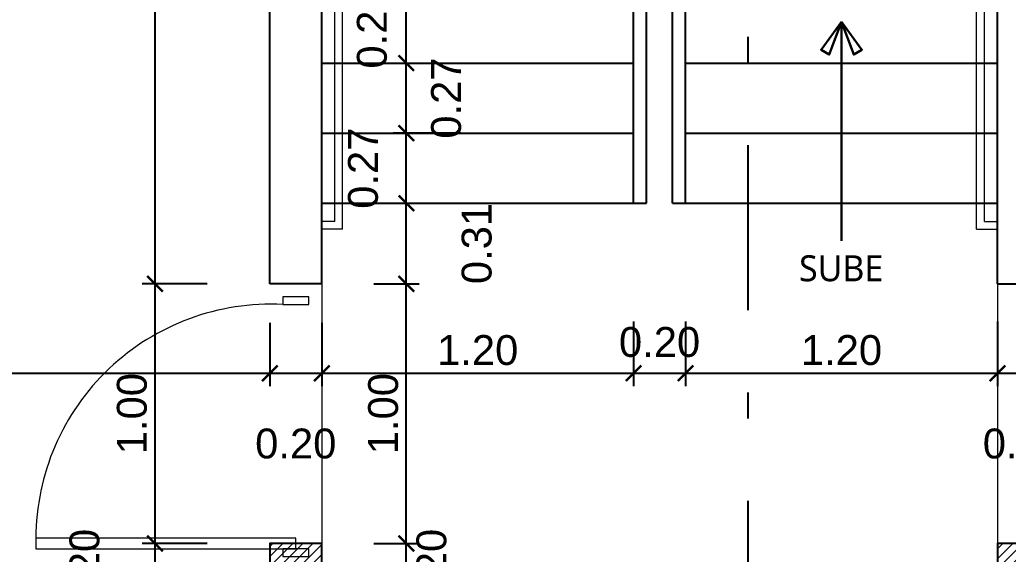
# Model space of a CAD drawing. Header units: feet. Extents: x -417 to 46, y -646 to -218.
# Drawn here: x -71.65 to -67.847, y -309.199 to -307.14 of the extents above; entities that cross this region are included whole.
import ezdxf

# ---------------------------------------------------------------- set-up
doc = ezdxf.new("R2010")
doc.units = ezdxf.units.FT
doc.header["$MEASUREMENT"] = 0
doc.linetypes.add('DASHDOT', pattern=[25.4, 12.7, -6.35, 0, -6.35])
for name, color, linetype, lineweight in [('A-WALL', 4, 'Continuous', 25), ('closet', 8, 'Continuous', 5), ('DIM-COTAS', 1, 'Continuous', 5), ('FURN', 2, 'Continuous', 30), ('Piso', 8, 'Continuous', 9), ('puertas', 8, 'Continuous', 9), ('TXT', 2, 'Continuous', 9)]:
    doc.layers.add(name, color=color, linetype=linetype, lineweight=lineweight)
for name, color, linetype in [('columna', 9, 'Continuous'), ('DIM', 10, 'Continuous'), ('escalera', 2, 'Continuous'), ('GRDUTIY', 5, 'Continuous')]:
    doc.layers.add(name, color=color, linetype=linetype)
doc.styles.add('ads', font='trebuc.ttf', dxfattribs={"height": 0.14})
doc.styles.get("Standard").update_dxf_attribs({"font": 'arial.ttf', "height": 0.115})
doc.dimstyles.new('KEILY', dxfattribs={"dimtxt": 0.115, "dimasz": 0.06, "dimexe": 0.05, "dimexo": 0.2, "dimgap": 0.03, "dimtad": 1, "dimzin": 1, "dimdsep": 46, "dimtxsty": 'Standard', "dimblk": 'ARCHTICK', "dimcen": 2.5, "dimdle": 0.03, "dimclrd": 256, "dimclre": 256, "dimclrt": 7, "dimadec": 0, "dimazin": 0, "dimtfac": 1, "dimtmove": 2, "dimatfit": 3, "dimfxl": 0.2, "dimfxlon": 1, "dimtolj": 1, "dimtzin": 1, "dimarcsym": 0})

# ---------------------------------------------------------------- blocks, each defined once
blk = doc.blocks.new('A$C4D292AF4')
at = {"layer": 'puertas'}
for points in [[(0.03, 0.05), (0.07, 0.05), (0.07, 1.05), (0.03, 1.05)], [(0, 0), (0.03, 0), (0.03, 0.1), (0, 0.1)], [(0.97, 0), (1, 0), (1, 0.1), (0.97, 0.1)]]:
    blk.add_lwpolyline(points, close=True, dxfattribs=at)
blk.add_arc((0.0677, 0.1465), 0.9035, 357.0481, 89.8556, dxfattribs=at)
blk = doc.blocks.new('_ArchTick')
at = {"layer": 'DIM-COTAS', "color": 0, "const_width": 0.15}
blk.add_lwpolyline([(-0.5, -0.5), (0.5, 0.5)], dxfattribs=at)
blk = doc.blocks.new('*D1023')
at = {"layer": 'Defpoints', "color": 0, "transparency": 16777216}
for p in [(-70.6883, -308.107), (-73.7383, -308.5017), (-70.6883, -308.5017)]:
    blk.add_point(p, dxfattribs=at)
at = {"layer": 'DIM', "lineweight": -2, "transparency": 16777216}
for p, q in [((-70.6883, -308.307), (-70.6883, -308.5517)), ((-73.7383, -308.5017), (-73.7383, -308.4517)), ((-73.7683, -308.5017), (-70.6583, -308.5017))]:
    blk.add_line(p, q, dxfattribs=at)
at = {"layer": 'DIM', "lineweight": -2, "transparency": 16777216, "xscale": 0.06, "yscale": 0.06, "zscale": 0.06, "rotation": 180}
blk.add_blockref('_ArchTick', (-73.7383, -308.5017), dxfattribs=at)
at = {"layer": 'DIM', "lineweight": -2, "transparency": 16777216, "xscale": 0.06, "yscale": 0.06, "zscale": 0.06}
blk.add_blockref('_ArchTick', (-70.6883, -308.5017), dxfattribs=at)
at = {"layer": 'DIM', "color": 7, "transparency": 16777216, "insert": (-72.2133, -308.413), "char_height": 0.115, "attachment_point": 5}
blk.add_mtext('\\A1;3.05', dxfattribs=at)
blk = doc.blocks.new('*D1024')
at = {"layer": 'Defpoints', "color": 0, "transparency": 16777216}
for p in [(-70.6883, -308.107), (-70.4883, -308.107), (-70.4883, -308.5017)]:
    blk.add_point(p, dxfattribs=at)
at = {"layer": 'DIM', "lineweight": -2, "transparency": 16777216}
for p, q in [((-70.6883, -308.307), (-70.6883, -308.5517)), ((-70.4883, -308.307), (-70.4883, -308.5517)), ((-70.7183, -308.5017), (-70.4583, -308.5017))]:
    blk.add_line(p, q, dxfattribs=at)
at = {"layer": 'DIM', "lineweight": -2, "transparency": 16777216, "xscale": 0.06, "yscale": 0.06, "zscale": 0.06, "rotation": 180}
blk.add_blockref('_ArchTick', (-70.6883, -308.5017), dxfattribs=at)
at = {"layer": 'DIM', "lineweight": -2, "transparency": 16777216, "xscale": 0.06, "yscale": 0.06, "zscale": 0.06}
blk.add_blockref('_ArchTick', (-70.4883, -308.5017), dxfattribs=at)
at = {"layer": 'DIM', "color": 7, "transparency": 16777216, "insert": (-70.5883, -308.7729), "char_height": 0.115, "attachment_point": 5}
blk.add_mtext('\\A1;0.20', dxfattribs=at)
blk = doc.blocks.new('*D1025')
at = {"layer": 'Defpoints', "color": 0, "transparency": 16777216}
for p in [(-69.2883, -308.057), (-70.4883, -308.107), (-69.2883, -308.5017)]:
    blk.add_point(p, dxfattribs=at)
at = {"layer": 'DIM', "lineweight": -2, "transparency": 16777216}
for p, q in [((-70.4883, -308.307), (-70.4883, -308.5517)), ((-69.2883, -308.3017), (-69.2883, -308.5517)), ((-70.5183, -308.5017), (-69.2583, -308.5017))]:
    blk.add_line(p, q, dxfattribs=at)
at = {"layer": 'DIM', "lineweight": -2, "transparency": 16777216, "xscale": 0.06, "yscale": 0.06, "zscale": 0.06, "rotation": 180}
blk.add_blockref('_ArchTick', (-70.4883, -308.5017), dxfattribs=at)
at = {"layer": 'DIM', "lineweight": -2, "transparency": 16777216, "xscale": 0.06, "yscale": 0.06, "zscale": 0.06}
blk.add_blockref('_ArchTick', (-69.2883, -308.5017), dxfattribs=at)
at = {"layer": 'DIM', "color": 7, "transparency": 16777216, "insert": (-69.8883, -308.413), "char_height": 0.115, "attachment_point": 5}
blk.add_mtext('\\A1;1.20', dxfattribs=at)
blk = doc.blocks.new('*D1026')
at = {"layer": 'Defpoints', "color": 0, "transparency": 16777216}
for p in [(-69.2883, -308.057), (-69.0883, -308.057), (-69.0883, -308.5017)]:
    blk.add_point(p, dxfattribs=at)
at = {"layer": 'DIM', "lineweight": -2, "transparency": 16777216}
for p, q in [((-69.2883, -308.3017), (-69.2883, -308.5517)), ((-69.0883, -308.3017), (-69.0883, -308.5517)), ((-69.3183, -308.5017), (-69.0583, -308.5017))]:
    blk.add_line(p, q, dxfattribs=at)
at = {"layer": 'DIM', "lineweight": -2, "transparency": 16777216, "xscale": 0.06, "yscale": 0.06, "zscale": 0.06, "rotation": 180}
blk.add_blockref('_ArchTick', (-69.2883, -308.5017), dxfattribs=at)
at = {"layer": 'DIM', "lineweight": -2, "transparency": 16777216, "xscale": 0.06, "yscale": 0.06, "zscale": 0.06}
blk.add_blockref('_ArchTick', (-69.0883, -308.5017), dxfattribs=at)
at = {"layer": 'DIM', "color": 7, "transparency": 16777216, "insert": (-69.1883, -308.3819), "char_height": 0.115, "attachment_point": 5}
blk.add_mtext('\\A1;0.20', dxfattribs=at)
blk = doc.blocks.new('*D1027')
at = {"layer": 'Defpoints', "color": 0, "transparency": 16777216}
for p in [(-69.0883, -308.057), (-67.8883, -308.057), (-67.8883, -308.5017)]:
    blk.add_point(p, dxfattribs=at)
at = {"layer": 'DIM', "lineweight": -2, "transparency": 16777216}
for p, q in [((-69.0883, -308.3017), (-69.0883, -308.5517)), ((-67.8883, -308.3017), (-67.8883, -308.5517)), ((-69.1183, -308.5017), (-67.8583, -308.5017))]:
    blk.add_line(p, q, dxfattribs=at)
at = {"layer": 'DIM', "lineweight": -2, "transparency": 16777216, "xscale": 0.06, "yscale": 0.06, "zscale": 0.06, "rotation": 180}
blk.add_blockref('_ArchTick', (-69.0883, -308.5017), dxfattribs=at)
at = {"layer": 'DIM', "lineweight": -2, "transparency": 16777216, "xscale": 0.06, "yscale": 0.06, "zscale": 0.06}
blk.add_blockref('_ArchTick', (-67.8883, -308.5017), dxfattribs=at)
at = {"layer": 'DIM', "color": 7, "transparency": 16777216, "insert": (-68.4883, -308.413), "char_height": 0.115, "attachment_point": 5}
blk.add_mtext('\\A1;1.20', dxfattribs=at)
blk = doc.blocks.new('*D1028')
at = {"layer": 'Defpoints', "color": 0, "transparency": 16777216}
for p in [(-67.8883, -308.057), (-67.6883, -308.107), (-67.6883, -308.5017)]:
    blk.add_point(p, dxfattribs=at)
at = {"layer": 'DIM', "lineweight": -2, "transparency": 16777216}
for p, q in [((-67.8883, -308.3017), (-67.8883, -308.5517)), ((-67.6883, -308.307), (-67.6883, -308.5517)), ((-67.9183, -308.5017), (-67.6583, -308.5017))]:
    blk.add_line(p, q, dxfattribs=at)
at = {"layer": 'DIM', "lineweight": -2, "transparency": 16777216, "xscale": 0.06, "yscale": 0.06, "zscale": 0.06, "rotation": 180}
blk.add_blockref('_ArchTick', (-67.8883, -308.5017), dxfattribs=at)
at = {"layer": 'DIM', "lineweight": -2, "transparency": 16777216, "xscale": 0.06, "yscale": 0.06, "zscale": 0.06}
blk.add_blockref('_ArchTick', (-67.6883, -308.5017), dxfattribs=at)
at = {"layer": 'DIM', "color": 7, "transparency": 16777216, "insert": (-67.7883, -308.7729), "char_height": 0.115, "attachment_point": 5}
blk.add_mtext('\\A1;0.20', dxfattribs=at)
blk = doc.blocks.new('*D1062')
at = {"layer": 'Defpoints', "color": 0, "transparency": 16777216}
for p in [(-71.1298, -309.157), (-70.6883, -309.157), (-71.2037, -309.357)]:
    blk.add_point(p, dxfattribs=at)
at = {"layer": 'DIM', "lineweight": -2, "transparency": 16777216}
for p, q in [((-70.9298, -309.157), (-71.1798, -309.157)), ((-71.1298, -309.387), (-71.1298, -309.127)), ((-71.1298, -309.357), (-71.0798, -309.357))]:
    blk.add_line(p, q, dxfattribs=at)
at = {"layer": 'DIM', "lineweight": -2, "transparency": 16777216, "xscale": 0.06, "yscale": 0.06, "zscale": 0.06}
for p, rotation in [((-71.1298, -309.157), 90), ((-71.1298, -309.357), 270)]:
    blk.add_blockref('_ArchTick', p, dxfattribs=dict(at, rotation=rotation))
at = {"layer": 'DIM', "color": 7, "transparency": 16777216, "insert": (-71.4009, -309.257), "char_height": 0.115, "attachment_point": 5, "rotation": 90}
blk.add_mtext('\\A1;0.20', dxfattribs=at)
blk = doc.blocks.new('*D1063')
at = {"layer": 'Defpoints', "color": 0, "transparency": 16777216}
for p in [(-71.1298, -308.157), (-70.6883, -308.157), (-70.6883, -309.157)]:
    blk.add_point(p, dxfattribs=at)
at = {"layer": 'DIM', "lineweight": -2, "transparency": 16777216}
for p, q in [((-71.1298, -309.187), (-71.1298, -308.127)), ((-70.9298, -308.157), (-71.1798, -308.157)), ((-70.9298, -309.157), (-71.1798, -309.157))]:
    blk.add_line(p, q, dxfattribs=at)
at = {"layer": 'DIM', "lineweight": -2, "transparency": 16777216, "xscale": 0.06, "yscale": 0.06, "zscale": 0.06}
for p, rotation in [((-71.1298, -308.157), 90), ((-71.1298, -309.157), 270)]:
    blk.add_blockref('_ArchTick', p, dxfattribs=dict(at, rotation=rotation))
at = {"layer": 'DIM', "color": 7, "transparency": 16777216, "insert": (-71.2185, -308.657), "char_height": 0.115, "attachment_point": 5, "rotation": 90}
blk.add_mtext('\\A1;1.00', dxfattribs=at)
blk = doc.blocks.new('*D1064')
at = {"layer": 'Defpoints', "color": 0, "transparency": 16777216}
for p in [(-71.1298, -303.407), (-70.8299, -303.407), (-70.6883, -308.157)]:
    blk.add_point(p, dxfattribs=at)
at = {"layer": 'DIM', "lineweight": -2, "transparency": 16777216}
for p, q in [((-71.1298, -308.187), (-71.1298, -303.377)), ((-71.0299, -303.407), (-71.1798, -303.407)), ((-70.9298, -308.157), (-71.1798, -308.157))]:
    blk.add_line(p, q, dxfattribs=at)
at = {"layer": 'DIM', "lineweight": -2, "transparency": 16777216, "xscale": 0.06, "yscale": 0.06, "zscale": 0.06}
for p, rotation in [((-71.1298, -303.407), 90), ((-71.1298, -308.157), 270)]:
    blk.add_blockref('_ArchTick', p, dxfattribs=dict(at, rotation=rotation))
at = {"layer": 'DIM', "color": 7, "transparency": 16777216, "insert": (-71.2183, -305.782), "char_height": 0.115, "attachment_point": 5, "rotation": 90}
blk.add_mtext('\\A1;4.75', dxfattribs=at)
blk = doc.blocks.new('A$C012446DC')
at = {"layer": 'Piso'}
h = blk.add_hatch(dxfattribs=at)
h.set_pattern_fill('ANSI31', color=256, scale=0.008571, angle=180)
h.set_pattern_definition([(225, (206536.064322, 1154820.960068), (0.0192434059784, -0.0192434059784), [])])
h.paths.add_polyline_path([(0, 0), (0.2, 0), (0.2, 0.2), (0, 0.2)])
at = {"layer": 'columna'}
blk.add_lwpolyline([(0.2, 0.2), (0, 0.2), (0, 0), (0.2, 0)], close=True, dxfattribs=at)
blk = doc.blocks.new('A$C387E0859')
for p in [(3.2, 0), (6, 0)]:
    blk.add_blockref('A$C012446DC', p)
blk = doc.blocks.new('A$C074D4DC8')
at = {"layer": 'FURN'}
blk.add_line((0.0418, 0.3424), (0.0418, -0.1979), dxfattribs=at)
for points in [[(0.0418, 0.3424), (-0.0084, 0.2735), (0.0117, 0.2615), (0.0418, 0.3424)], [(0.0418, 0.3424), (0.0919, 0.2735), (0.0719, 0.2615), (0.0418, 0.3424)]]:
    blk.add_lwpolyline(points, dxfattribs=at)
blk = doc.blocks.new('*D3294')
at = {"layer": 'Defpoints', "color": 0, "transparency": 16777216}
for p in [(-70.4883, -309.157), (-70.1629, -309.157), (-70.4883, -309.357)]:
    blk.add_point(p, dxfattribs=at)
at = {"layer": 'DIM', "lineweight": -2, "transparency": 16777216}
for p, q in [((-70.2883, -309.157), (-70.1129, -309.157)), ((-70.1629, -309.387), (-70.1629, -309.127)), ((-70.2883, -309.357), (-70.1129, -309.357))]:
    blk.add_line(p, q, dxfattribs=at)
at = {"layer": 'DIM', "lineweight": -2, "transparency": 16777216, "xscale": 0.06, "yscale": 0.06, "zscale": 0.06}
for p, rotation in [((-70.1629, -309.157), 90), ((-70.1629, -309.357), 270)]:
    blk.add_blockref('_ArchTick', p, dxfattribs=dict(at, rotation=rotation))
at = {"layer": 'DIM', "color": 7, "transparency": 16777216, "insert": (-70.0657, -309.257), "char_height": 0.115, "attachment_point": 5, "rotation": 90}
blk.add_mtext('\\A1;0.20', dxfattribs=at)
blk = doc.blocks.new('*D3276')
at = {"layer": 'Defpoints', "color": 0, "transparency": 16777216}
for p in [(-70.4883, -308.157), (-70.1629, -308.157), (-70.4883, -309.157)]:
    blk.add_point(p, dxfattribs=at)
at = {"layer": 'DIM', "lineweight": -2, "transparency": 16777216}
for p, q in [((-70.1629, -309.187), (-70.1629, -308.127)), ((-70.2883, -308.157), (-70.1129, -308.157)), ((-70.2883, -309.157), (-70.1129, -309.157))]:
    blk.add_line(p, q, dxfattribs=at)
at = {"layer": 'DIM', "lineweight": -2, "transparency": 16777216, "xscale": 0.06, "yscale": 0.06, "zscale": 0.06}
for p, rotation in [((-70.1629, -308.157), 90), ((-70.1629, -309.157), 270)]:
    blk.add_blockref('_ArchTick', p, dxfattribs=dict(at, rotation=rotation))
at = {"layer": 'DIM', "color": 7, "transparency": 16777216, "insert": (-70.2516, -308.657), "char_height": 0.115, "attachment_point": 5, "rotation": 90}
blk.add_mtext('\\A1;1.00', dxfattribs=at)
blk = doc.blocks.new('*D3277')
at = {"layer": 'Defpoints', "color": 0, "transparency": 16777216}
for p in [(-70.2727, -307.847), (-70.1629, -307.847), (-70.4883, -308.157)]:
    blk.add_point(p, dxfattribs=at)
at = {"layer": 'DIM', "lineweight": -2, "transparency": 16777216}
for p, q in [((-70.1629, -308.187), (-70.1629, -307.817)), ((-70.1629, -307.847), (-70.1129, -307.847)), ((-70.2883, -308.157), (-70.1129, -308.157))]:
    blk.add_line(p, q, dxfattribs=at)
at = {"layer": 'DIM', "lineweight": -2, "transparency": 16777216, "xscale": 0.06, "yscale": 0.06, "zscale": 0.06}
for p, rotation in [((-70.1629, -307.847), 90), ((-70.1629, -308.157), 270)]:
    blk.add_blockref('_ArchTick', p, dxfattribs=dict(at, rotation=rotation))
at = {"layer": 'DIM', "color": 7, "transparency": 16777216, "insert": (-69.8916, -308.002), "char_height": 0.115, "attachment_point": 5, "rotation": 90}
blk.add_mtext('\\A1;0.31', dxfattribs=at)
blk = doc.blocks.new('*D3278')
at = {"layer": 'Defpoints', "color": 0, "transparency": 16777216}
for p in [(-70.1629, -307.577), (-69.7526, -307.577), (-70.2727, -307.847)]:
    blk.add_point(p, dxfattribs=at)
at = {"layer": 'DIM', "lineweight": -2, "transparency": 16777216}
for p, q in [((-70.1629, -307.877), (-70.1629, -307.547)), ((-69.9526, -307.577), (-70.2129, -307.577)), ((-70.1629, -307.847), (-70.1129, -307.847))]:
    blk.add_line(p, q, dxfattribs=at)
at = {"layer": 'DIM', "lineweight": -2, "transparency": 16777216, "xscale": 0.06, "yscale": 0.06, "zscale": 0.06}
for p, rotation in [((-70.1629, -307.577), 90), ((-70.1629, -307.847), 270)]:
    blk.add_blockref('_ArchTick', p, dxfattribs=dict(at, rotation=rotation))
at = {"layer": 'DIM', "color": 7, "transparency": 16777216, "insert": (-70.3289, -307.712), "char_height": 0.115, "attachment_point": 5, "rotation": 90}
blk.add_mtext('\\A1;0.27', dxfattribs=at)
blk = doc.blocks.new('*D3279')
at = {"layer": 'Defpoints', "color": 0, "transparency": 16777216}
for p in [(-70.2241, -307.307), (-70.1629, -307.307), (-69.7526, -307.577)]:
    blk.add_point(p, dxfattribs=at)
at = {"layer": 'DIM', "lineweight": -2, "transparency": 16777216}
for p, q in [((-70.1629, -307.607), (-70.1629, -307.277)), ((-70.1629, -307.307), (-70.1129, -307.307)), ((-69.9526, -307.577), (-70.2129, -307.577))]:
    blk.add_line(p, q, dxfattribs=at)
at = {"layer": 'DIM', "lineweight": -2, "transparency": 16777216, "xscale": 0.06, "yscale": 0.06, "zscale": 0.06}
for p, rotation in [((-70.1629, -307.307), 90), ((-70.1629, -307.577), 270)]:
    blk.add_blockref('_ArchTick', p, dxfattribs=dict(at, rotation=rotation))
at = {"layer": 'DIM', "color": 7, "transparency": 16777216, "insert": (-70.0092, -307.442), "char_height": 0.115, "attachment_point": 5, "rotation": 90}
blk.add_mtext('\\A1;0.27', dxfattribs=at)
blk = doc.blocks.new('*D3280')
at = {"layer": 'Defpoints', "color": 0, "transparency": 16777216}
for p in [(-70.1629, -307.037), (-69.9787, -307.037), (-70.2241, -307.307)]:
    blk.add_point(p, dxfattribs=at)
at = {"layer": 'DIM', "lineweight": -2, "transparency": 16777216}
for p, q in [((-70.1629, -307.337), (-70.1629, -307.007)), ((-70.1629, -307.037), (-70.2129, -307.037)), ((-70.1629, -307.307), (-70.1129, -307.307))]:
    blk.add_line(p, q, dxfattribs=at)
at = {"layer": 'DIM', "lineweight": -2, "transparency": 16777216, "xscale": 0.06, "yscale": 0.06, "zscale": 0.06}
for p, rotation in [((-70.1629, -307.037), 90), ((-70.1629, -307.307), 270)]:
    blk.add_blockref('_ArchTick', p, dxfattribs=dict(at, rotation=rotation))
at = {"layer": 'DIM', "color": 7, "transparency": 16777216, "insert": (-70.2948, -307.172), "char_height": 0.115, "attachment_point": 5, "rotation": 90}
blk.add_mtext('\\A1;0.27', dxfattribs=at)

msp = doc.modelspace()

# ---------------------------------------------------------------- linework, layer by layer
at = {"layer": 'A-WALL'}
for p, q in [((-70.6883, -308.157), (-70.6883, -300.607)), ((-70.4883, -308.157), (-70.4883, -304.757)), ((-70.4883, -308.157), (-70.4883, -304.757)), ((-67.8883, -308.157), (-67.8883, -304.757)), ((-70.4883, -308.157), (-70.6883, -308.157)), ((-67.8883, -308.157), (-67.6883, -308.157))]:
    msp.add_line(p, q, dxfattribs=at)
at = {"layer": 'closet'}
for p, q in [((-70.4383, -307.917), (-70.4383, -304.807)), ((-67.9383, -307.917), (-67.9383, -304.807)), ((-70.4083, -307.947), (-70.4083, -304.837)), ((-67.9683, -307.947), (-67.9683, -304.837)), ((-70.4383, -307.917), (-70.4883, -307.917)), ((-67.9383, -307.917), (-67.8883, -307.917)), ((-70.4083, -307.947), (-70.4883, -307.947)), ((-67.9683, -307.947), (-67.8883, -307.947)), ((-70.4883, -308.157), (-70.4883, -309.207)), ((-67.8883, -308.157), (-67.8883, -309.207))]:
    msp.add_line(p, q, dxfattribs=at)
at = {"layer": 'escalera'}
for p, q in [((-69.2883, -307.847), (-69.2883, -305.957)), ((-69.0883, -307.847), (-69.0883, -305.957)), ((-69.2383, -307.847), (-69.2383, -306.007)), ((-69.1383, -307.847), (-69.1383, -306.007)), ((-70.4883, -307.307), (-69.2883, -307.307)), ((-69.0883, -307.307), (-67.8883, -307.307)), ((-70.4883, -307.577), (-69.2883, -307.577)), ((-69.0883, -307.577), (-67.8883, -307.577)), ((-70.4883, -307.847), (-69.2883, -307.847)), ((-69.2883, -307.847), (-69.2383, -307.847)), ((-69.1383, -307.847), (-69.0883, -307.847)), ((-69.0883, -307.847), (-67.8883, -307.847))]:
    msp.add_line(p, q, dxfattribs=at)
at = {"layer": 'GRDUTIY', "color": 8, "linetype": 'DASHDOT', "ltscale": 0.05}
msp.add_line((-68.8476, -313.7383), (-68.8476, -296.745), dxfattribs=at)

# ---------------------------------------------------------------- block references
msp.add_blockref('A$C387E0859', (-73.8883, -309.357))
at = {"layer": 'FURN', "xscale": 1.5625, "yscale": 1.5625, "zscale": 1.5625}
msp.add_blockref('A$C074D4DC8', (-68.5536, -307.6828), dxfattribs=at)
at = {"layer": 'puertas', "extrusion": (1.94037e-15, 6.28888e-16, -1), "xscale": -1.000288939019299, "yscale": 1.000288939019299, "zscale": 1.000288939019297, "rotation": 270}
msp.add_blockref('A$C4D292AF4', (70.5382, -309.2073), dxfattribs=at)

# ---------------------------------------------------------------- texts
at = {"layer": 'TXT', "insert": (-68.4896, -308.0473), "char_height": 0.1, "width": 2.688, "attachment_point": 2, "style": 'ads'}
msp.add_mtext('SUBE', dxfattribs=at)

# ---------------------------------------------------------------- dimensions: what is measured, and where the dimension line sits
at = {"layer": 'DIM'}
for base, p1, p2, picture, middle in [((-71.1298, -303.407), (-70.6883, -308.157), (-70.8299, -303.407), '*D1064', (-71.2183, -305.782)), ((-71.1298, -308.157), (-70.6883, -309.157), (-70.6883, -308.157), '*D1063', (-71.2185, -308.657)), ((-71.1298, -309.157), (-71.2037, -309.357), (-70.6883, -309.157), '*D1062', (-71.4009, -309.257))]:
    dim = msp.add_linear_dim(base=base, p1=p1, p2=p2, angle=90, dimstyle='KEILY', dxfattribs=at)
    dim.commit()
    dim.dimension.update_dxf_attribs({"geometry": picture, "text_midpoint": middle})
for base, p1, p2, picture, middle in [((-70.1629, -307.037), (-70.2241, -307.307), (-69.9787, -307.037), '*D3280', (-70.2948, -307.172)), ((-70.1629, -307.577), (-70.2727, -307.847), (-69.7526, -307.577), '*D3278', (-70.3289, -307.712)), ((-70.1629, -309.157), (-70.4883, -309.357), (-70.4883, -309.157), '*D3294', (-70.0657, -309.257))]:
    dim = msp.add_linear_dim(base=base, p1=p1, p2=p2, angle=90, dimstyle='KEILY', override={"dimfxl": 50}, dxfattribs=at)
    dim.commit()
    dim.dimension.update_dxf_attribs({"geometry": picture, "text_midpoint": middle, "dimtype": 160})
for base, p1, p2, picture, middle in [((-70.1629, -307.307), (-69.7526, -307.577), (-70.2241, -307.307), '*D3279', (-70.0092, -307.442)), ((-70.1629, -307.847), (-70.4883, -308.157), (-70.2727, -307.847), '*D3277', (-69.8916, -308.002)), ((-70.1629, -308.157), (-70.4883, -309.157), (-70.4883, -308.157), '*D3276', (-70.2516, -308.657))]:
    dim = msp.add_linear_dim(base=base, p1=p1, p2=p2, angle=90, dimstyle='KEILY', override={"dimfxl": 50}, dxfattribs=at)
    dim.commit()
    dim.dimension.update_dxf_attribs({"geometry": picture, "text_midpoint": middle})
for base, p1, p2, picture, middle in [((-69.2883, -308.5017), (-70.4883, -308.107), (-69.2883, -308.057), '*D1025', (-69.8883, -308.413)), ((-67.8883, -308.5017), (-69.0883, -308.057), (-67.8883, -308.057), '*D1027', (-68.4883, -308.413)), ((-67.6883, -308.5017), (-67.8883, -308.057), (-67.6883, -308.107), '*D1028', (-67.7883, -308.7729)), ((-70.6883, -308.5017), (-73.7383, -308.5017), (-70.6883, -308.107), '*D1023', (-72.2133, -308.413)), ((-70.4883, -308.5017), (-70.6883, -308.107), (-70.4883, -308.107), '*D1024', (-70.5883, -308.7729))]:
    dim = msp.add_linear_dim(base=base, p1=p1, p2=p2, dimstyle='KEILY', dxfattribs=at)
    dim.commit()
    dim.dimension.update_dxf_attribs({"geometry": picture, "text_midpoint": middle})
dim = msp.add_linear_dim(base=(-69.0883, -308.5017), p1=(-69.2883, -308.057), p2=(-69.0883, -308.057), dimstyle='KEILY', dxfattribs=at)
dim.commit()
dim.dimension.update_dxf_attribs({"geometry": '*D1026', "text_midpoint": (-69.1883, -308.3819), "dimtype": 160})

doc.saveas('drawing.dxf')
